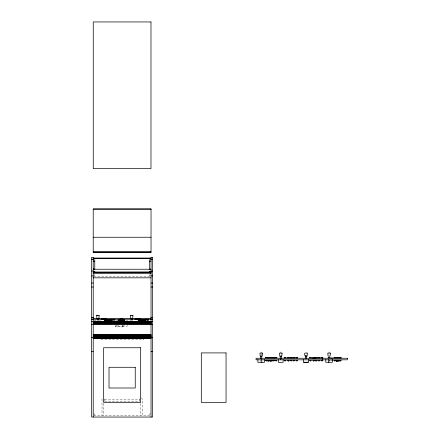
<?xml version="1.0" encoding="UTF-8"?>
<svg xmlns="http://www.w3.org/2000/svg" width="439" height="439" viewBox="0 0 439 439"><rect width="100%" height="100%" fill="white"/><g stroke="black" fill="none" stroke-linecap="round" stroke-linejoin="round"><path stroke-width="0.33" stroke-dasharray="2.19 1.65" d="M127.475 325.25L127.266 326.15L122.41 326.967L115.375 326.654L115.375 325.442M115.375 326.654L115.644 325.754L117.498 325.447M93.737 275.604L94.769 275.604L94.769 274.265M150.517 275.604L149.485 275.604L149.485 274.095M93.902 276.318L150.352 276.318M93.902 320.404L96.624 320.404M99.346 320.404L100.701 320.404M115.666 320.404L117.707 320.404M125.867 320.404L130.63 320.404M329.228 360.6L330.221 360.6M330.66 360.584L331.423 360.584M329.245 361.045L329.431 360.6M140.683 398.881L142.231 398.881L142.231 415.503M104.652 399.863L139.651 399.863M104.652 401.411L139.651 401.411M93.737 413.955L94.769 413.955L94.769 415.503M151.032 413.955L149.485 413.955L149.485 415.503M93.737 415.503L151.032 415.503M329.64 360.293L329.64 361.637M261.732 354.01L261.732 355.37M260.612 360.293L260.612 361.637M143.805 338.244L143.805 339.791L100.449 339.791L100.449 338.244M140.683 403.534L140.683 415.503M139.651 398.881L139.651 401.806M122.41 325.151L122.41 326.967M117.098 325.156L117.098 326.973M104.603 398.881L104.603 401.806M103.571 403.534L103.571 415.503M102.024 398.881L102.024 415.503M122.349 325.403A3.298 0.571 0 0 1 124.248 326.248A3.298 0.571 0 0 1 119.046 326.347A3.298 0.571 0 0 1 119.842 325.453"/><path stroke-width="0.66" d="M120.484 320.772L121.356 320.766L121.455 318.983L121.488 319.367M307.289 353.082C300.347 351.831 308.354 360.929 307.157 353.088M97.304 315.218L96.657 315.411L96.942 318.374L97.694 318.538L98.962 318.374L99.077 315.301M131.096 315.213L130.449 315.405L130.734 318.363L131.48 318.533L132.754 318.363L132.863 315.295M138.055 320.283L138.466 320.558M138.192 320.223L140.271 320.212L139.35 320.382M140.458 319.515L140.721 319.4L140.162 319.06M141.138 320.36C139.372 319.488 145.721 320.047 141.49 320.146M96.942 318.374L97.238 318.248M99.247 315.411L96.657 315.411M93.222 319.021L103.231 319.06L102.77 319.197M104.405 319.307L105.338 319.016M104.97 319.345L104.751 319.197M105.25 319.213L106.375 319.093M106.32 319.312L105.119 319.098M106.468 319.581L106.699 319.373M107.357 319.735L107.785 319.91M130.734 318.363L131.48 318.198M133.039 315.405L130.449 315.405M123.809 319.801A5.273 3.748 -79.8 0 0 119.046 320.591L118.129 320.185L118.607 319.899A5.273 4.439 74.1 0 1 124.248 320.492L124.632 320.058L123.139 319.707M135.355 318.944L135.075 319.027L135.355 319.109M136.946 319.109L137.226 319.027L136.15 318.89M138.57 319.592L140.282 319.68L138.192 319.521M138.433 319.883L138.713 320.102M140.145 320.602L138.433 320.212M140.282 320.613L140.003 320.399M142.829 319.866L143.109 319.784L141.111 319.477L142.955 319.477L142.494 319.625M143.915 320.026L143.355 319.949L145.633 319.806L143.794 319.806L144.36 319.707M145.507 319.663L145.786 319.581L145.474 319.444M146.824 319.488L146.544 319.576L146.972 319.691M138.055 319.334L138.938 319.345M138.356 319.296L138.148 319.46M140.255 319.186L139.794 319.345M104.482 319.318L104.224 319.427L104.756 319.57M104.691 319.197L104.97 319.131M104.647 319.872L105.119 320.102M106.463 319.213L106.183 319.345M104.63 320.377L105.327 320.624M106.754 319.543L106.468 319.268M107.451 319.696L107.171 319.773L108.005 319.927M107.445 320.201L107.165 320.278L107.588 320.393M109.042 319.855L109.322 319.773L108.702 319.636M110.277 319.669L110.008 319.779L112.093 319.833M109.174 320.371L107.703 320.119M135.217 318.928L135.497 318.912M136.798 319.148L137.083 319.126L136.798 318.912M140.162 319.23L139.13 319.373M140.189 319.548L140.491 319.345M140.26 319.565L140.54 319.521M141.385 319.663L140.957 319.784L141.385 319.899M138.422 320.421L138.702 320.399M140.014 320.102L140.442 319.982L140.162 319.899M138.395 320.706C137.023 321.299 141.682 321.299 140.31 320.706M142.68 319.899L142.966 319.883L142.68 319.663M140.003 320.635L140.721 320.349L140.326 320.174M141.067 320.508C139.701 321.096 144.36 321.096 142.988 320.508M144.063 319.993L143.635 320.108L144.711 320.278M142.993 320.327L143.388 320.152L142.993 319.976M145.358 319.702L145.507 319.499M146.862 319.433L147.383 319.735M142.68 320.432L143.103 320.316L142.488 320.168M145.671 320.124L146.022 319.883M145.644 320.207L144.436 320.3M101.661 318.95L101.272 319.109L102.589 319.241M102.962 319.175L103.39 319.06L102.962 318.95M106.375 319.581C101.283 319.927 108.049 319.488 106.397 319.285M104.619 320.163L104.224 320.333L104.619 320.497M107.314 319.68L107.785 319.636M107.286 319.976L106.891 320.141L107.286 320.305M104.603 320.673C103.242 321.233 107.884 321.233 106.523 320.673M107.308 320.185L107.588 320.168M106.534 320.497L106.935 320.333L106.534 320.163M108.894 319.888L109.179 319.866M106.211 320.585L106.496 320.377M107.281 320.481C105.914 321.041 110.562 321.041 109.196 320.481M113.07 319.444L112.757 319.576L113.372 319.713M121.356 320.766L124.248 320.492M135.388 318.89L136.43 318.84M136.611 318.868C138.186 318.374 133.752 318.615 135.909 318.868M135.689 319.175C132.765 319.625 139.163 319.861 136.825 319.18M136.611 319.175L136.908 319.164M138.938 319.076L138.406 319.224L139.13 318.983M138.472 319.235L138.784 319.219M139.948 319.581L140.326 319.576M141.27 319.647L141.572 319.636M144.25 319.422L143.789 319.279L145.627 319.279L143.635 319.581L143.915 319.663M139.827 320.13L140.255 319.938M142.494 319.927L142.796 319.921M145.172 319.729L145.474 319.718M143.954 319.971L144.255 319.965M148.08 319.416L148.541 319.268L146.736 319.224L148.7 319.576L148.272 319.691C150.687 320.338 144.607 320.311 146.944 319.729M140.112 320.657L139.591 320.679M142.79 320.454L142.263 320.475M148.08 319.718L148.382 319.713M102.035 318.879C105.3 318.813 99.993 318.379 102.073 318.906M101.634 319.224C99.307 319.784 105.316 319.784 102.989 319.224M104.619 319.257L104.998 319.252M106.161 319.597L106.534 319.592M110.463 319.416L110.002 319.279L111.841 319.279L109.843 319.581L110.683 319.735M106.035 320.102L106.507 319.872M108.702 319.91L109.004 319.905M107.478 320.146L107.999 320.13M108.696 320.113C110.277 319.735 106.2 319.735 107.78 320.113M111.38 319.718L112 319.581L111.72 319.504M110.463 319.949L110.035 320.042L110.463 320.223M114.294 319.405L114.755 319.268L112.916 319.268L114.908 319.576L114.486 319.685C116.895 320.344 110.826 320.283 113.158 319.74M106.024 320.613L106.326 320.602M108.696 320.421L109.602 320.141L109.201 319.976M108.998 320.41L108.477 320.432M110.249 320.25C107.917 320.805 113.931 320.805 111.605 320.25M114.294 319.713L114.595 319.707M111.385 320.223L112.23 319.888M135.613 318.857L136.15 318.829M136.386 319.191L136.688 319.197M138.686 319.186L140.041 319.186M140.041 319.614L138.686 319.614M138.828 319.811L139.904 319.811M139.904 320.152L138.828 320.152M142.269 319.943L142.571 319.954M145.249 319.751L144.711 319.751M138.812 320.349L139.887 320.349M144.173 319.938L144.711 319.916M139.114 320.355L138.274 320.519L138.702 320.635M141.792 320.152L140.952 320.316L141.567 320.459M147.861 319.735L148.157 319.746M144.36 320.24C141.182 320.673 147.718 320.975 145.391 320.261M144.952 320.272L145.786 320.108L145.474 319.971M139.887 320.689L139.075 320.706M142.565 320.486L141.748 320.503M102.55 319.213L102.852 319.224M104.899 319.224L105.278 319.23M106.035 319.378L105.119 319.378M106.211 319.614L104.899 319.63M105.042 319.801L106.117 319.801M106.254 319.63L105.579 319.658M110.244 319.746L110.573 319.724M106.117 320.124L105.3 320.141M108.246 319.932L108.784 319.938M111.16 319.735L111.462 319.746M110.688 319.932L109.991 320.179M114.37 319.735L113.833 319.735M106.101 320.635L105.563 320.629M110.387 320.245L112 320.086L111.385 319.949M305.061 356.089L305.774 356.095M307.015 356.089L306.296 356.078M105.228 319.197L105.931 319.197M102.309 319.614L102.589 319.608M139.13 319.049L140.014 319.027M136.43 319.219L135.87 319.219M139.015 319.164L139.69 319.18M111.199 319.762L110.162 319.713M114.113 319.757L113.553 319.757M139.602 319.307L138.905 319.29M108.521 319.954L107.967 319.954M110.644 319.905L111.687 319.954M107.961 320.102L108.998 320.146M136.15 319.592L136.43 319.581M139.717 319.636L139.015 319.636M111.204 320.267L110.644 320.267M107.961 320.459L108.515 320.459M144.991 319.773L144.431 319.773M147.899 319.762L147.081 319.746M105.843 320.651L105.025 320.635M142.313 319.971L141.495 319.954M108.241 320.832L108.515 320.827M139.646 320.174L139.086 320.174M147.619 320.135L147.899 320.13M144.711 320.673L144.991 320.668M139.35 321.079L139.629 321.074M312.535 360.589L314.736 360.6M314.664 360.589L314.242 360.589M93.222 209.107L151.032 209.107M93.222 237.247L151.032 237.247M93.222 251.953L151.032 251.953M93.222 252.096L151.032 252.112M91.674 257.704L93.222 257.704M151.032 257.704L152.58 257.704M150.983 258.05L93.26 258.05L93.26 259.888M93.26 258.555L150.983 258.555M91.674 259.471L93.222 259.471M151.032 259.471L152.58 259.471M93.222 259.893L94.769 259.893L94.769 269.184L93.222 269.184M150.983 259.893L149.436 259.893L149.436 269.184L150.983 269.184M93.222 261.408L94.769 261.408M149.436 261.408L150.983 261.408M150.983 269.239L93.26 269.239L93.26 268.734M91.674 271.05L93.222 271.05M151.032 271.05L152.58 271.05M93.222 271.417L94.769 271.417L94.769 272.421M151.032 271.417L149.485 271.417L149.485 272.421M93.222 272.109L151.032 272.054M93.222 272.235L151.032 272.213M93.222 272.339L151.032 272.339M93.222 273.563L151.032 273.563M91.674 275.917L93.222 275.917M151.032 275.917L152.58 275.917M93.222 277.827L151.032 277.827M91.674 283.062L93.222 283.062M151.032 283.062L152.58 283.062M91.674 287.013L93.222 287.013M151.032 287.013L152.58 287.013M91.674 317.507L93.222 317.507M151.032 317.507L152.58 317.507M91.674 317.814L93.222 317.814M151.032 317.814L152.58 317.814M93.222 318.917L151.032 318.879M102.742 319.021L135.393 319.021M136.748 319.021L151.032 319.021M91.674 319.57L93.222 319.57M151.032 319.57L152.58 319.57M91.674 319.625L93.222 319.625M151.032 319.625L152.58 319.625M91.674 321.43L152.58 321.43M93.222 321.606L151.032 321.606M93.222 321.749L151.032 321.749M93.222 321.924L151.032 321.924M93.222 322.127L151.032 322.127M93.222 322.369L151.032 322.369M93.222 322.632L151.032 322.632M93.222 322.928L151.032 322.928M93.222 323.247L151.032 323.247M93.222 323.581L151.032 323.581M93.222 323.938L151.032 323.938M91.674 324.311L152.58 324.311M93.222 334.611L151.032 334.611M93.222 335.006L151.032 335.006M93.222 335.401L151.032 335.401M93.222 335.78L151.032 335.78M93.222 336.148L151.032 336.148M93.222 336.499L151.032 336.499M93.222 336.828L151.032 336.828M93.222 337.13L151.032 337.13M93.222 337.415L151.032 337.415M91.674 337.459L93.222 337.459M151.032 337.459L152.58 337.459M93.222 337.668L151.032 337.668M93.222 337.893L151.032 337.893M93.222 338.085L151.032 338.085M93.222 338.244L151.032 338.244M91.674 351.469L93.222 351.469M151.032 351.469L152.58 351.469M261.068 352.199L261.353 352.199M280.631 352.199L280.911 352.199M328.937 352.199L329.223 352.199M265.343 357.582L274.518 357.582M275.088 357.582L276.921 357.582M284.209 357.582L286.047 357.582M287.463 357.582L289.312 357.582M290.135 357.582L291.979 357.582M292.818 357.582L294.662 357.582M295.732 357.582L297.571 357.582M309.522 357.582L311.361 357.582M312.727 357.582L314.576 357.582M315.405 357.582L317.249 357.582M318.083 357.582L319.927 357.582M320.997 357.582L322.835 357.582M328.235 357.582L328.624 357.582M329.464 357.582L330.068 357.582M333.903 357.582L341.207 357.582M265.189 357.889L274.677 357.895M274.935 357.889L277.075 357.889M284.055 357.889L286.206 357.889M287.304 357.889L289.471 357.889M289.981 357.895L292.138 357.895M292.665 357.895L294.816 357.895M295.573 357.889L297.724 357.889M309.369 357.889L311.52 357.889M312.568 357.889L314.736 357.889M315.246 357.895L317.402 357.895M317.929 357.895L320.086 357.895M320.838 357.895L322.994 357.895M328.081 357.889L328.696 357.889M329.338 357.889L330.221 357.889M333.744 357.889L341.366 357.889M330.902 358.004L332.735 358.004M265.189 360.6L274.677 360.6M274.935 360.6L277.075 360.6M284.055 360.6L286.206 360.6M287.232 360.584L289.559 360.584M289.981 360.6L292.138 360.6M292.665 360.6L294.816 360.6M295.573 360.6L297.724 360.6M309.369 360.6L311.52 360.6M315.246 360.6L317.402 360.6M317.929 360.6L320.086 360.6M320.838 360.6L322.994 360.6M332.021 360.584L332.976 360.584M333.744 360.6L341.366 360.6M288.269 361.045L288.039 360.584M315.97 361.045L316.201 360.6M318.884 361.05L318.659 360.6M303.651 362.257L308.359 362.257M102.309 319.246L101.393 319.06M105.579 319.383L105.119 319.307M108.241 320.091L108.515 320.102M105.579 320.124L104.817 320.097M108.241 320.437L107.703 320.443M139.366 319.043L140.162 319.131M142.033 319.949L141.27 319.921M142.027 320.119L142.307 320.124M142.027 320.481L141.095 320.415M139.35 320.684L138.812 320.689M105.903 319.213L106.254 319.224M113.597 319.729L113.07 319.707M105.278 319.619L104.619 319.592M110.573 320.174L109.964 320.113M136.386 318.868L136.688 318.857M139.668 319.197L139.997 319.202M144.475 319.746L143.948 319.718M135.909 319.191L135.388 319.164M144.36 320.185L143.794 320.108L144.255 320.256M142.565 320.146L141.111 320.009M119.617 320.706L120.505 320.744A5.273 1.449 -87.1 0 1 122.212 319.389M98.457 318.22L98.962 318.374M106.211 319.235L106.534 319.257M105.151 319.367L104.691 319.213M107.478 320.41L107.78 320.421M139.948 319.219L140.326 319.224M138.406 319.576L138.784 319.581M144.25 319.729L143.778 319.68M138.603 320.119L138.905 320.13M138.894 320.662L138.422 320.613M132.457 318.242L132.754 318.363M106.183 319.131L106.463 319.197M110.277 320.196L109.569 319.949L111.808 319.543M135.217 319.126L135.497 319.148M340.576 360.6L340.576 361.045L340.39 360.6M340.192 360.6L340.192 361.045L340.005 360.6M339.874 360.6L339.874 361.045L339.687 360.6M339.495 360.6L339.495 361.045L339.309 360.6M338.321 360.6L338.321 361.045L337.64 361.045L337.64 360.6M338.206 360.6L338.206 361.045M338.134 360.6L338.134 361.045M338.019 360.6L338.019 361.045M337.942 360.6L337.942 361.045M337.827 360.6L337.827 361.045M337.756 360.6L337.756 361.045M336.768 360.6L336.768 361.045L336.082 361.045L336.082 360.6M336.653 360.6L336.653 361.045M336.581 360.6L336.581 361.045M336.466 360.6L336.466 361.045M336.389 360.6L336.389 361.045M336.269 360.6L336.269 361.045M336.203 360.6L336.203 361.045M335.1 360.6L334.913 361.045L334.913 360.6M334.716 360.6L334.529 361.045L334.529 360.6M332.339 359.618L332.339 362.312L325.782 362.312L325.782 359.618M328.487 359.618L328.487 362.312M322.632 358.262L322.632 359.81M322.259 360.6L322.259 361.045L322.028 360.6M321.792 360.6L321.792 361.045L321.567 360.6M319.351 360.6L319.12 361.05L319.12 360.6M316.667 360.6L316.667 361.05L316.437 360.6M315.97 360.6L315.976 361.05M313.995 360.589L314 361.045L313.77 360.589M313.534 360.589L313.539 361.045L313.298 360.6M313.303 360.589L313.309 361.045M310.785 360.6L310.785 361.045L310.56 360.6M310.318 360.6L310.318 361.045L310.093 360.6M308.359 359.563L308.359 362.301L303.651 362.301L303.651 359.563M306.559 356.024L306.559 358.751M305.467 356.024L305.467 358.751M296.994 360.6L296.994 361.045L296.764 360.6M296.528 360.6L296.528 361.045L296.303 360.6M294.086 360.6L293.856 361.045L293.856 360.6M293.62 360.6L293.389 361.045L293.389 360.6M291.397 360.6L291.403 361.045L291.172 360.6M290.936 360.6L290.942 361.045L290.706 360.6M288.73 360.584L288.494 361.045L288.505 360.584M288.269 360.584L288.258 361.045M285.471 360.6L285.471 361.045L285.246 360.6M285.004 360.6L285.004 361.045L284.779 360.6M283.095 359.618L283.095 362.312L278.386 362.312L278.386 359.618M281.295 356.056L281.295 358.778M280.773 358.262L280.773 359.81M280.197 356.056L280.197 358.778M276.285 360.6L276.285 361.045L276.098 360.6M275.906 360.6L275.906 361.045L275.719 360.6M273.887 360.6L273.887 361.045L273.7 360.6M273.502 360.6L273.502 361.045L273.316 360.6M272.218 360.6L272.218 361.045L272.032 360.6M271.84 360.6L271.84 361.045L271.653 360.6M271.242 360.584L271.242 361.028L270.49 361.045L270.49 360.6M271.055 360.584L271.055 361.045M270.868 361.045L270.868 360.6L270.863 361.028M270.676 360.584L270.676 361.045M269.37 360.6L269.37 361.045L269.184 360.6M268.992 360.6L268.992 361.045L268.805 360.6M268.569 360.6L268.569 361.045L268.383 360.6M268.24 360.6L268.24 361.045L267.999 360.6M268.185 360.6L268.185 361.045M268.053 360.6L268.053 361.045M267.861 360.6L267.861 361.045L267.675 360.6M266.539 360.6L266.539 361.045L266.352 360.6M266.16 360.6L266.16 361.045L265.974 360.6M264.465 359.618L264.465 362.312L257.902 362.312L257.902 359.618M261.732 356.056L261.732 358.778M261.754 359.618L261.754 362.312M260.64 356.056L260.64 358.778M152.58 257.583L152.58 417.05L91.674 417.05L91.674 257.583M151.032 257.583L151.032 417.05M132.265 318.302L132.265 320.316M131.173 318.302L131.173 320.316M98.479 318.308L98.479 320.322M97.381 318.308L97.381 320.322M93.222 257.583L93.222 417.05M123.222 319.685A3.457 0.598 0 0 1 124.747 320.36A3.457 0.598 0 0 1 121.351 320.794M118.47 319.883A3.457 0.598 0 0 0 118.931 320.607L119.715 320.684A5.273 2.694 -84 0 1 122.887 319.438M119.035 319.762A3.457 0.598 0 0 1 119.765 319.669M118.535 320.47A5.273 4.549 -72.5 0 1 124.319 319.921M118.223 320.333A5.273 5.043 -54.8 0 1 124.632 320.058M118.129 320.185A5.273 5.191 7.1 0 1 124.725 320.207M118.261 320.036A5.273 4.983 59.3 0 1 124.594 320.355M119.145 319.784A5.273 3.594 80.6 0 1 119.479 319.504M119.836 319.285A5.273 3.594 80.6 0 1 123.71 320.607M120.072 319.427A5.273 2.497 84.6 0 1 123.013 320.695M120.758 319.383A5.273 1.235 87.6 0 1 122.212 320.75M262.5 353.115L262.22 356.117L260.206 356.117L259.921 353.115L262.5 353.115M282.068 353.115L281.783 356.117L279.758 356.117L279.473 353.115L282.068 353.115M330.369 353.115L330.09 356.117L328.076 356.117L327.79 353.115L330.369 353.115M104.674 320.124L106.485 320.168L104.674 320.124M107.357 319.427L109.163 319.471L107.357 319.427M312.535 358.268L312.837 358.268L312.486 358.268M315.015 358.268L314.664 358.268L314.972 358.268M312.65 358.268L312.349 358.268L312.65 358.268M150.983 21.95L93.249 21.95L93.249 168.598L150.983 168.598L150.983 21.95M151.032 208.98L93.222 208.98L93.222 252.222L151.032 252.222L151.032 208.98M140.683 347.748L103.571 347.748L103.571 402.387L140.683 402.387L140.683 347.748M226.047 352.907L201.303 352.907L201.303 402.387L226.047 402.387L226.047 352.907M347.326 358.262L256.074 358.262L256.074 359.81L347.326 359.81L347.326 358.262M314.834 358.268L314.483 358.268L314.834 358.268M135.239 367.284L109.015 367.284L109.015 388.005L135.239 388.005L135.239 367.284"/></g></svg>
